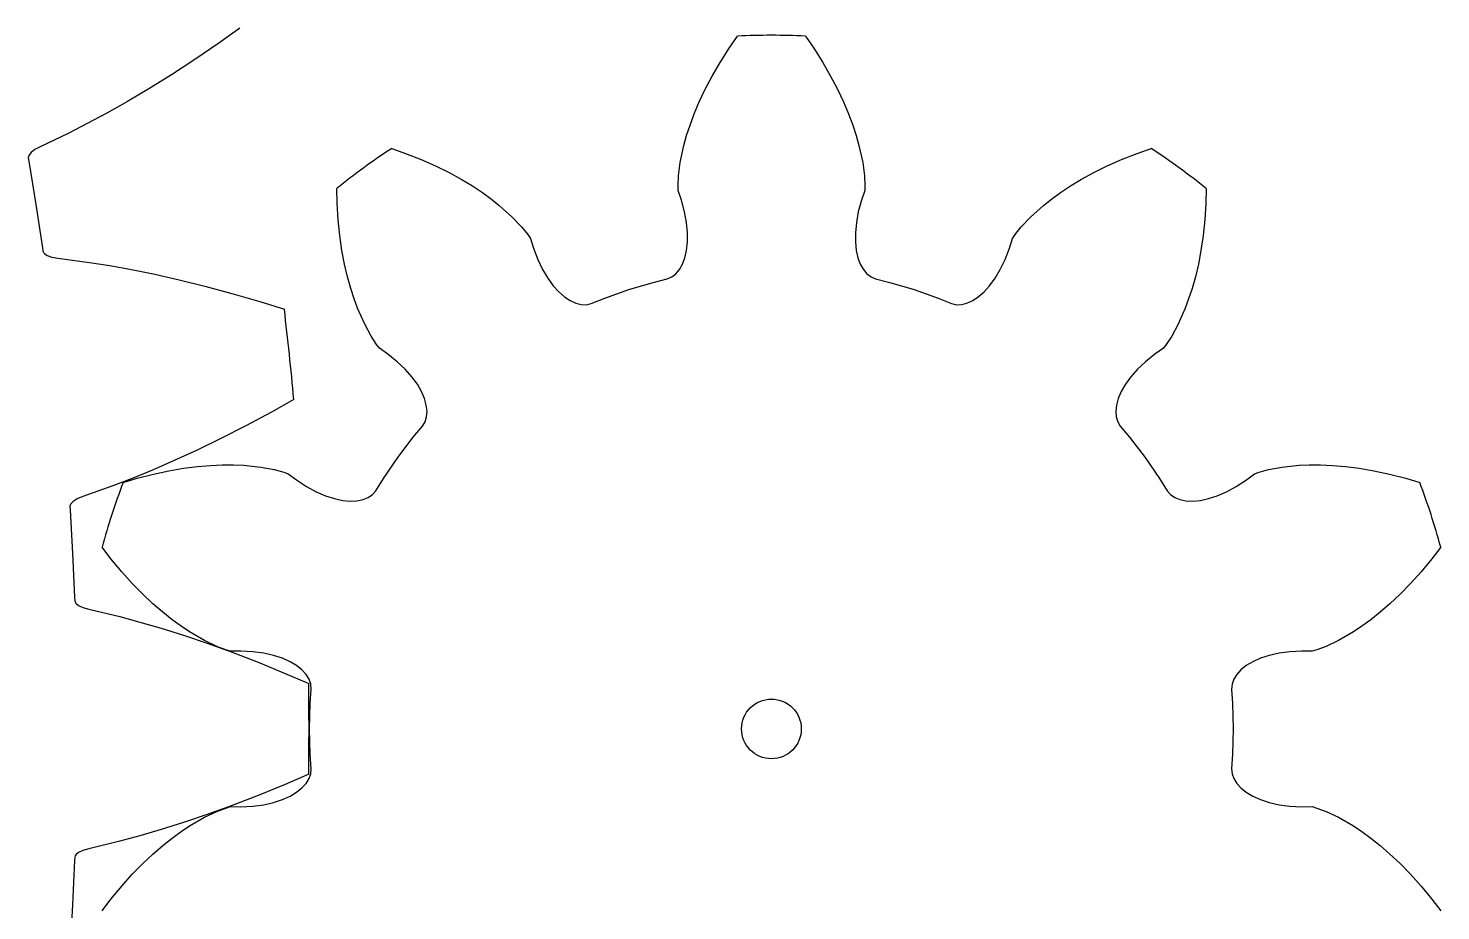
# Model space of a CAD drawing. Extents: x -300 to 395, y -300 to 300.
# Drawn here: x 276.5 to 394.7, y -15.2 to 58.7 of the extents above; entities that cross this region are included whole.
import ezdxf

# ---------------------------------------------------------------- set-up
doc = ezdxf.new("R2010")
doc.units = 0

msp = doc.modelspace()

# ---------------------------------------------------------------- linework, layer by layer
msp.add_circle((338.71, 0), 2.5)
msp.add_circle((338.71, 0), 2.5)
at = {"layer": 'layer0'}
for p, q in [((335.17, 56.98), (335.87, 57.99)), ((341.55, 57.99), (342.25, 56.98)), ((334.41, 55.79), (335.17, 56.98)), ((342.25, 56.98), (343.01, 55.79)), ((333.75, 54.65), (334.41, 55.79)), ((343.01, 55.79), (343.67, 54.65)), ((333.17, 53.54), (333.75, 54.65)), ((343.67, 54.65), (344.25, 53.54)), ((332.67, 52.49), (333.17, 53.54)), ((344.25, 53.54), (344.75, 52.49)), ((332.25, 51.48), (332.67, 52.49)), ((344.75, 52.49), (345.17, 51.48)), ((331.9, 50.54), (332.25, 51.48)), ((345.17, 51.48), (345.52, 50.54)), ((331.61, 49.66), (331.9, 50.54)), ((345.52, 50.54), (345.81, 49.66)), ((306.92, 48.59), (308.08, 48.18)), ((331.07, 47.42), (331.38, 48.84)), ((331.38, 48.84), (331.61, 49.66)), ((345.81, 49.66), (346.04, 48.84)), ((346.04, 48.84), (346.35, 47.42)), ((369.33, 48.18), (370.5, 48.59)), ((308.08, 48.18), (309.39, 47.66)), ((309.39, 47.66), (310.6, 47.13)), ((330.93, 46.29), (331.07, 47.42)), ((346.35, 47.42), (346.49, 46.29)), ((366.81, 47.13), (368.03, 47.66)), ((368.03, 47.66), (369.33, 48.18)), ((310.6, 47.13), (311.72, 46.57)), ((311.72, 46.57), (312.74, 46.01)), ((330.89, 45.47), (330.93, 46.29)), ((346.49, 46.29), (346.53, 45.47)), ((364.67, 46.01), (365.7, 46.57)), ((365.7, 46.57), (366.81, 47.13)), ((302.35, 44.02), (302.32, 45.25)), ((312.74, 46.01), (313.68, 45.45)), ((313.68, 45.45), (314.52, 44.89)), ((330.9, 45.07), (330.89, 45.47)), ((331.18, 44.25), (330.9, 45.07)), ((346.52, 45.07), (346.24, 44.25)), ((346.53, 45.47), (346.52, 45.07)), ((362.9, 44.89), (363.74, 45.45)), ((363.74, 45.45), (364.67, 46.01)), ((375.1, 45.25), (375.07, 44.02)), ((302.44, 42.61), (302.35, 44.02)), ((314.52, 44.89), (315.27, 44.35)), ((315.27, 44.35), (315.93, 43.82)), ((315.93, 43.82), (317.02, 42.85)), ((331.44, 43.28), (331.18, 44.25)), ((346.24, 44.25), (345.98, 43.28)), ((360.4, 42.85), (361.49, 43.82)), ((361.49, 43.82), (362.15, 44.35)), ((362.15, 44.35), (362.9, 44.89)), ((375.07, 44.02), (374.98, 42.61)), ((302.57, 41.29), (302.44, 42.61)), ((317.02, 42.85), (317.8, 42.03)), ((331.6, 42.38), (331.44, 43.28)), ((345.98, 43.28), (345.82, 42.38)), ((359.62, 42.03), (360.4, 42.85)), ((374.98, 42.61), (374.85, 41.29)), ((317.8, 42.03), (318.31, 41.39)), ((331.68, 41.53), (331.6, 42.38)), ((331.68, 40.76), (331.68, 41.53)), ((345.82, 42.38), (345.74, 41.53)), ((345.74, 41.53), (345.74, 40.76)), ((359.11, 41.39), (359.62, 42.03)), ((302.76, 40.06), (302.57, 41.29)), ((318.31, 41.39), (318.53, 41.05)), ((318.53, 41.05), (318.79, 40.23)), ((318.79, 40.23), (319.15, 39.29)), ((331.61, 40.06), (331.68, 40.76)), ((345.74, 40.76), (345.81, 40.06)), ((358.27, 39.29), (358.63, 40.23)), ((358.63, 40.23), (358.88, 41.05)), ((358.88, 41.05), (359.11, 41.39)), ((374.85, 41.29), (374.66, 40.06)), ((302.97, 38.91), (302.76, 40.06)), ((319.15, 39.29), (319.55, 38.46)), ((331.27, 38.9), (331.47, 39.44)), ((331.47, 39.44), (331.61, 40.06)), ((345.81, 40.06), (345.95, 39.44)), ((345.95, 39.44), (346.15, 38.9)), ((357.87, 38.46), (358.27, 39.29)), ((374.66, 40.06), (374.45, 38.91)), ((303.22, 37.85), (302.97, 38.91)), ((303.49, 36.88), (303.22, 37.85)), ((319.55, 38.46), (319.98, 37.73)), ((330.36, 37.83), (330.71, 38.1)), ((330.71, 38.1), (331.01, 38.45)), ((331.01, 38.45), (331.27, 38.9)), ((346.15, 38.9), (346.41, 38.45)), ((346.41, 38.45), (346.71, 38.1)), ((346.71, 38.1), (347.06, 37.83)), ((357.44, 37.73), (357.87, 38.46)), ((374.2, 37.85), (373.93, 36.88)), ((374.45, 38.91), (374.2, 37.85)), ((303.77, 36), (303.49, 36.88)), ((319.98, 37.73), (320.44, 37.1)), ((320.44, 37.1), (320.91, 36.58)), ((324.76, 36.06), (326.76, 36.77)), ((326.76, 36.77), (328.8, 37.37)), ((328.8, 37.37), (329.99, 37.67)), ((329.99, 37.67), (330.36, 37.83)), ((347.06, 37.83), (347.43, 37.67)), ((347.43, 37.67), (348.62, 37.37)), ((348.62, 37.37), (350.66, 36.77)), ((350.66, 36.77), (352.66, 36.06)), ((356.51, 36.58), (356.98, 37.1)), ((356.98, 37.1), (357.44, 37.73)), ((373.93, 36.88), (373.64, 36)), ((304.07, 35.21), (303.77, 36)), ((320.91, 36.58), (321.38, 36.16)), ((321.38, 36.16), (321.86, 35.85)), ((321.86, 35.85), (322.33, 35.64)), ((322.33, 35.64), (322.79, 35.52)), ((322.79, 35.52), (323.22, 35.51)), ((323.22, 35.51), (323.63, 35.6)), ((323.63, 35.6), (324.76, 36.06)), ((352.66, 36.06), (353.79, 35.6)), ((353.79, 35.6), (354.2, 35.51)), ((354.2, 35.51), (354.63, 35.52)), ((354.63, 35.52), (355.08, 35.64)), ((355.08, 35.64), (355.56, 35.85)), ((355.56, 35.85), (356.03, 36.16)), ((356.03, 36.16), (356.51, 36.58)), ((373.64, 36), (373.35, 35.21)), ((304.66, 33.87), (304.07, 35.21)), ((373.35, 35.21), (372.76, 33.87)), ((305.2, 32.88), (304.66, 33.87)), ((372.76, 33.87), (372.22, 32.88)), ((305.65, 32.19), (305.2, 32.88)), ((305.9, 31.87), (305.65, 32.19)), ((371.77, 32.19), (371.52, 31.87)), ((372.22, 32.88), (371.77, 32.19)), ((306.61, 31.37), (305.9, 31.87)), ((307.38, 30.74), (306.61, 31.37)), ((370.81, 31.37), (370.04, 30.74)), ((371.52, 31.87), (370.81, 31.37)), ((308.05, 30.11), (307.38, 30.74)), ((308.61, 29.47), (308.05, 30.11)), ((369.37, 30.11), (368.81, 29.47)), ((370.04, 30.74), (369.37, 30.11)), ((309.07, 28.85), (308.61, 29.47)), ((309.42, 28.24), (309.07, 28.85)), ((368.35, 28.85), (368, 28.24)), ((368.81, 29.47), (368.35, 28.85)), ((309.67, 27.65), (309.42, 28.24)), ((309.82, 27.1), (309.67, 27.65)), ((367.75, 27.65), (367.6, 27.1)), ((368, 28.24), (367.75, 27.65)), ((309.72, 25.7), (309.84, 26.12)), ((309.88, 26.59), (309.82, 27.1)), ((309.84, 26.12), (309.88, 26.59)), ((367.6, 27.1), (367.54, 26.59)), ((367.54, 26.59), (367.58, 26.12)), ((367.58, 26.12), (367.7, 25.7)), ((308.73, 24.41), (309.51, 25.35)), ((309.51, 25.35), (309.72, 25.7)), ((367.7, 25.7), (367.91, 25.35)), ((367.91, 25.35), (368.69, 24.41)), ((307.43, 22.72), (308.73, 24.41)), ((368.69, 24.41), (369.99, 22.72)), ((306.23, 20.97), (307.43, 22.72)), ((369.99, 22.72), (371.19, 20.97)), ((285.61, 20.98), (286.98, 21.33)), ((286.98, 21.33), (288.27, 21.61)), ((288.27, 21.61), (289.5, 21.82)), ((289.5, 21.82), (290.66, 21.96)), ((290.66, 21.96), (291.74, 22.06)), ((291.74, 22.06), (292.75, 22.1)), ((292.75, 22.1), (293.67, 22.1)), ((293.67, 22.1), (294.52, 22.07)), ((294.52, 22.07), (295.97, 21.92)), ((295.97, 21.92), (297.09, 21.71)), ((297.09, 21.71), (297.88, 21.49)), ((297.88, 21.49), (298.26, 21.35)), ((298.26, 21.35), (298.95, 20.84)), ((378.47, 20.84), (379.16, 21.35)), ((379.16, 21.35), (379.54, 21.49)), ((379.54, 21.49), (380.33, 21.71)), ((380.33, 21.71), (381.45, 21.92)), ((381.45, 21.92), (382.9, 22.07)), ((382.9, 22.07), (383.74, 22.1)), ((383.74, 22.1), (384.67, 22.1)), ((384.67, 22.1), (385.68, 22.06)), ((385.68, 22.06), (386.76, 21.96)), ((386.76, 21.96), (387.92, 21.82)), ((387.92, 21.82), (389.15, 21.61)), ((389.15, 21.61), (390.44, 21.33)), ((390.44, 21.33), (391.81, 20.98)), ((284.43, 20.62), (285.61, 20.98)), ((298.95, 20.84), (299.79, 20.29)), ((299.79, 20.29), (300.6, 19.85)), ((305.58, 19.94), (306.23, 20.97)), ((371.19, 20.97), (371.84, 19.94)), ((376.82, 19.85), (377.63, 20.29)), ((377.63, 20.29), (378.47, 20.84)), ((391.81, 20.98), (392.99, 20.62)), ((300.6, 19.85), (301.38, 19.52)), ((301.38, 19.52), (302.12, 19.28)), ((302.12, 19.28), (302.8, 19.13)), ((302.8, 19.13), (303.44, 19.07)), ((303.44, 19.07), (304.01, 19.1)), ((304.01, 19.1), (304.52, 19.21)), ((304.52, 19.21), (304.95, 19.38)), ((304.95, 19.38), (305.31, 19.63)), ((305.31, 19.63), (305.58, 19.94)), ((371.84, 19.94), (372.11, 19.63)), ((372.11, 19.63), (372.47, 19.38)), ((372.47, 19.38), (372.9, 19.21)), ((372.9, 19.21), (373.41, 19.1)), ((373.41, 19.1), (373.98, 19.07)), ((373.98, 19.07), (374.62, 19.13)), ((374.62, 19.13), (375.3, 19.28)), ((375.3, 19.28), (376.04, 19.52)), ((376.04, 19.52), (376.82, 19.85)), ((283.42, 14.24), (282.68, 15.22)), ((284.32, 13.15), (283.42, 14.24)), ((394, 14.24), (393.1, 13.15)), ((394.74, 15.22), (394, 14.24)), ((285.2, 12.17), (284.32, 13.15)), ((393.1, 13.15), (392.21, 12.17)), ((286.08, 11.27), (285.2, 12.17)), ((392.21, 12.17), (391.34, 11.27)), ((286.92, 10.48), (286.08, 11.27)), ((391.34, 11.27), (390.49, 10.48)), ((287.75, 9.76), (286.92, 10.48)), ((288.54, 9.14), (287.75, 9.76)), ((389.67, 9.76), (388.88, 9.14)), ((390.49, 10.48), (389.67, 9.76)), ((289.29, 8.59), (288.54, 9.14)), ((289.99, 8.12), (289.29, 8.59)), ((388.13, 8.59), (387.43, 8.12)), ((388.88, 9.14), (388.13, 8.59)), ((291.25, 7.39), (289.99, 8.12)), ((292.28, 6.9), (291.25, 7.39)), ((386.17, 7.39), (385.14, 6.9)), ((387.43, 8.12), (386.17, 7.39)), ((293.04, 6.62), (292.28, 6.9)), ((293.43, 6.5), (293.04, 6.62)), ((294.3, 6.51), (293.43, 6.5)), ((295.3, 6.46), (294.3, 6.51)), ((296.21, 6.34), (295.3, 6.46)), ((297.04, 6.15), (296.21, 6.34)), ((297.77, 5.91), (297.04, 6.15)), ((298.42, 5.63), (297.77, 5.91)), ((379.65, 5.91), (379, 5.63)), ((380.38, 6.15), (379.65, 5.91)), ((381.21, 6.34), (380.38, 6.15)), ((382.12, 6.46), (381.21, 6.34)), ((383.12, 6.51), (382.12, 6.46)), ((383.99, 6.5), (383.12, 6.51)), ((384.38, 6.62), (383.99, 6.5)), ((385.14, 6.9), (384.38, 6.62)), ((298.96, 5.3), (298.42, 5.63)), ((299.41, 4.94), (298.96, 5.3)), ((299.76, 4.56), (299.41, 4.94)), ((378.01, 4.94), (377.66, 4.56)), ((378.46, 5.3), (378.01, 4.94)), ((379, 5.63), (378.46, 5.3)), ((300, 4.16), (299.76, 4.56)), ((300.15, 3.75), (300, 4.16)), ((300.19, 3.34), (300.15, 3.75)), ((377.27, 3.75), (377.23, 3.34)), ((377.42, 4.16), (377.27, 3.75)), ((377.66, 4.56), (377.42, 4.16)), ((300.11, 2.12), (300.19, 3.34)), ((377.23, 3.34), (377.31, 2.12)), ((300.05, 0), (300.11, 2.12)), ((377.31, 2.12), (377.37, 0)), ((300.11, -2.12), (300.05, 0)), ((377.37, 0), (377.31, -2.12)), ((300.19, -3.34), (300.11, -2.12)), ((377.31, -2.12), (377.23, -3.34)), ((300.15, -3.75), (300.19, -3.34)), ((377.23, -3.34), (377.27, -3.75)), ((299.41, -4.94), (299.76, -4.56)), ((299.76, -4.56), (300, -4.16)), ((300, -4.16), (300.15, -3.75)), ((377.27, -3.75), (377.42, -4.16)), ((377.42, -4.16), (377.66, -4.56)), ((377.66, -4.56), (378.01, -4.94)), ((297.77, -5.91), (298.42, -5.63)), ((298.42, -5.63), (298.96, -5.3)), ((298.96, -5.3), (299.41, -4.94)), ((378.01, -4.94), (378.46, -5.3)), ((378.46, -5.3), (379, -5.63)), ((379, -5.63), (379.65, -5.91)), ((291.25, -7.39), (292.28, -6.9)), ((292.28, -6.9), (293.04, -6.62)), ((293.04, -6.62), (293.43, -6.5)), ((293.43, -6.5), (294.3, -6.51)), ((294.3, -6.51), (295.3, -6.46)), ((295.3, -6.46), (296.21, -6.34)), ((296.21, -6.34), (297.04, -6.15)), ((297.04, -6.15), (297.77, -5.91)), ((379.65, -5.91), (380.38, -6.15)), ((380.38, -6.15), (381.21, -6.34)), ((381.21, -6.34), (382.12, -6.46)), ((382.12, -6.46), (383.12, -6.51)), ((383.12, -6.51), (383.99, -6.5)), ((383.99, -6.5), (384.38, -6.62)), ((384.38, -6.62), (385.14, -6.9)), ((385.14, -6.9), (386.17, -7.39)), ((289.29, -8.59), (289.99, -8.12)), ((289.99, -8.12), (291.25, -7.39)), ((386.17, -7.39), (387.43, -8.12)), ((387.43, -8.12), (388.13, -8.59)), ((287.75, -9.76), (288.54, -9.14)), ((288.54, -9.14), (289.29, -8.59)), ((388.13, -8.59), (388.88, -9.14)), ((388.88, -9.14), (389.67, -9.76)), ((286.08, -11.27), (286.92, -10.48)), ((286.92, -10.48), (287.75, -9.76)), ((389.67, -9.76), (390.49, -10.48)), ((390.49, -10.48), (391.34, -11.27)), ((285.2, -12.17), (286.08, -11.27)), ((391.34, -11.27), (392.21, -12.17)), ((284.32, -13.15), (285.2, -12.17)), ((392.21, -12.17), (393.1, -13.15)), ((283.42, -14.24), (284.32, -13.15)), ((393.1, -13.15), (394, -14.24)), ((282.68, -15.22), (283.42, -14.24)), ((394, -14.24), (394.74, -15.22))]:
    msp.add_line(p, q, dxfattribs=at)
for start, end in [(87.1954, 92.8046), (123.1954, 128.8046), (51.1954, 56.8046), (159.1954, 164.8046), (15.1954, 20.8046)]:
    msp.add_arc((338.71, 0), 58.06, start, end, dxfattribs=at)
at = {"layer": 'layer1'}
for p, q in [((294.21, 58.65), (292.46, 57.41)), ((292.46, 57.41), (290.43, 56.03)), ((290.43, 56.03), (288.48, 54.76)), ((288.48, 54.76), (286.6, 53.59)), ((286.6, 53.59), (284.8, 52.52)), ((284.8, 52.52), (283.08, 51.55)), ((283.08, 51.55), (281.44, 50.67)), ((279.9, 49.88), (277.49, 48.73)), ((281.44, 50.67), (279.9, 49.88)), ((277.04, 48.49), (276.73, 48.24)), ((277.49, 48.73), (277.04, 48.49)), ((276.51, 47.9), (276.5, 47.8)), ((276.5, 47.8), (276.54, 47.52)), ((276.55, 48.01), (276.51, 47.9)), ((276.54, 47.52), (277.14, 43.89)), ((276.73, 48.24), (276.55, 48.01)), ((277.14, 43.89), (277.69, 40.26)), ((277.69, 40.26), (277.73, 39.98)), ((277.73, 39.98), (277.78, 39.88)), ((277.78, 39.88), (277.85, 39.79)), ((277.85, 39.79), (278.09, 39.63)), ((278.09, 39.63), (278.47, 39.5)), ((278.47, 39.5), (278.97, 39.4)), ((278.97, 39.4), (281.61, 39.05)), ((281.61, 39.05), (283.32, 38.78)), ((283.32, 38.78), (285.15, 38.45)), ((285.15, 38.45), (287.09, 38.06)), ((287.09, 38.06), (289.13, 37.6)), ((289.13, 37.6), (291.28, 37.07)), ((291.28, 37.07), (293.53, 36.46)), ((293.53, 36.46), (295.89, 35.78)), ((295.89, 35.78), (297.94, 35.14)), ((298.73, 27.58), (296.86, 26.52)), ((296.86, 26.52), (294.7, 25.36)), ((294.7, 25.36), (292.62, 24.3)), ((292.62, 24.3), (290.63, 23.34)), ((290.63, 23.34), (288.72, 22.46)), ((286.91, 21.67), (285.2, 20.97)), ((288.72, 22.46), (286.91, 21.67)), ((283.58, 20.35), (281.06, 19.46)), ((285.2, 20.97), (283.58, 20.35)), ((280.26, 19.05), (280.05, 18.84)), ((280.6, 19.26), (280.26, 19.05)), ((281.06, 19.46), (280.6, 19.26)), ((280, 18.74), (279.98, 18.64)), ((279.98, 18.64), (280, 18.35)), ((280.05, 18.84), (280, 18.74)), ((280, 18.35), (280.21, 14.69)), ((280.21, 14.69), (280.38, 11.02)), ((280.38, 11.02), (280.39, 10.73)), ((280.39, 10.73), (280.42, 10.63)), ((280.42, 10.63), (280.49, 10.53)), ((280.49, 10.53), (280.71, 10.34)), ((280.71, 10.34), (281.07, 10.17)), ((281.07, 10.17), (281.56, 10.03)), ((281.56, 10.03), (284.15, 9.4)), ((284.15, 9.4), (285.83, 8.95)), ((285.83, 8.95), (287.61, 8.43)), ((287.61, 8.43), (289.49, 7.84)), ((289.49, 7.84), (291.48, 7.17)), ((291.48, 7.17), (293.56, 6.42)), ((293.56, 6.42), (295.74, 5.58)), ((295.74, 5.58), (298.01, 4.65)), ((298.01, 4.65), (299.98, 3.8)), ((298.01, -4.65), (295.74, -5.58)), ((299.98, -3.8), (298.01, -4.65)), ((295.74, -5.58), (293.56, -6.42)), ((293.56, -6.42), (291.48, -7.17)), ((289.49, -7.84), (287.61, -8.43)), ((291.48, -7.17), (289.49, -7.84)), ((284.15, -9.4), (281.56, -10.03)), ((285.83, -8.95), (284.15, -9.4)), ((287.61, -8.43), (285.83, -8.95)), ((280.42, -10.63), (280.39, -10.73)), ((280.49, -10.53), (280.42, -10.63)), ((280.71, -10.34), (280.49, -10.53)), ((281.07, -10.17), (280.71, -10.34)), ((281.56, -10.03), (281.07, -10.17)), ((280.38, -11.02), (280.21, -14.69)), ((280.39, -10.73), (280.38, -11.02)), ((280.21, -14.69), (280, -18.35))]:
    msp.add_line(p, q, dxfattribs=at)
for start, end in [(5.274, 6.726), (359.274, 360.726)]:
    msp.add_arc((0, 0), 300, start, end, dxfattribs=at)
at = {"layer": 'layer2'}
for p, q in [((335.17, 56.98), (335.87, 57.99)), ((341.55, 57.99), (342.25, 56.98)), ((334.41, 55.79), (335.17, 56.98)), ((342.25, 56.98), (343.01, 55.79)), ((333.75, 54.65), (334.41, 55.79)), ((343.01, 55.79), (343.67, 54.65)), ((333.17, 53.54), (333.75, 54.65)), ((343.67, 54.65), (344.25, 53.54)), ((332.67, 52.49), (333.17, 53.54)), ((344.25, 53.54), (344.75, 52.49)), ((332.25, 51.48), (332.67, 52.49)), ((344.75, 52.49), (345.17, 51.48)), ((331.9, 50.54), (332.25, 51.48)), ((345.17, 51.48), (345.52, 50.54)), ((331.61, 49.66), (331.9, 50.54)), ((345.52, 50.54), (345.81, 49.66)), ((306.92, 48.59), (308.08, 48.18)), ((331.07, 47.42), (331.38, 48.84)), ((331.38, 48.84), (331.61, 49.66)), ((345.81, 49.66), (346.04, 48.84)), ((346.04, 48.84), (346.35, 47.42)), ((369.33, 48.18), (370.5, 48.59)), ((308.08, 48.18), (309.39, 47.66)), ((309.39, 47.66), (310.6, 47.13)), ((330.93, 46.29), (331.07, 47.42)), ((346.35, 47.42), (346.49, 46.29)), ((366.81, 47.13), (368.03, 47.66)), ((368.03, 47.66), (369.33, 48.18)), ((310.6, 47.13), (311.72, 46.57)), ((311.72, 46.57), (312.74, 46.01)), ((330.89, 45.47), (330.93, 46.29)), ((346.49, 46.29), (346.53, 45.47)), ((364.67, 46.01), (365.7, 46.57)), ((365.7, 46.57), (366.81, 47.13)), ((302.35, 44.02), (302.32, 45.25)), ((312.74, 46.01), (313.68, 45.45)), ((313.68, 45.45), (314.52, 44.89)), ((330.9, 45.07), (330.89, 45.47)), ((331.18, 44.25), (330.9, 45.07)), ((346.52, 45.07), (346.24, 44.25)), ((346.53, 45.47), (346.52, 45.07)), ((362.9, 44.89), (363.74, 45.45)), ((363.74, 45.45), (364.67, 46.01)), ((375.1, 45.25), (375.07, 44.02)), ((302.44, 42.61), (302.35, 44.02)), ((314.52, 44.89), (315.27, 44.35)), ((315.27, 44.35), (315.93, 43.82)), ((315.93, 43.82), (317.02, 42.85)), ((331.44, 43.28), (331.18, 44.25)), ((346.24, 44.25), (345.98, 43.28)), ((360.4, 42.85), (361.49, 43.82)), ((361.49, 43.82), (362.15, 44.35)), ((362.15, 44.35), (362.9, 44.89)), ((375.07, 44.02), (374.98, 42.61)), ((302.57, 41.29), (302.44, 42.61)), ((317.02, 42.85), (317.8, 42.03)), ((331.6, 42.38), (331.44, 43.28)), ((345.98, 43.28), (345.82, 42.38)), ((359.62, 42.03), (360.4, 42.85)), ((374.98, 42.61), (374.85, 41.29)), ((317.8, 42.03), (318.31, 41.39)), ((331.68, 41.53), (331.6, 42.38)), ((331.68, 40.76), (331.68, 41.53)), ((345.82, 42.38), (345.74, 41.53)), ((345.74, 41.53), (345.74, 40.76)), ((359.11, 41.39), (359.62, 42.03)), ((302.76, 40.06), (302.57, 41.29)), ((318.31, 41.39), (318.53, 41.05)), ((318.53, 41.05), (318.79, 40.23)), ((318.79, 40.23), (319.15, 39.29)), ((331.61, 40.06), (331.68, 40.76)), ((345.74, 40.76), (345.81, 40.06)), ((358.27, 39.29), (358.63, 40.23)), ((358.63, 40.23), (358.88, 41.05)), ((358.88, 41.05), (359.11, 41.39)), ((374.85, 41.29), (374.66, 40.06)), ((302.97, 38.91), (302.76, 40.06)), ((319.15, 39.29), (319.55, 38.46)), ((331.27, 38.9), (331.47, 39.44)), ((331.47, 39.44), (331.61, 40.06)), ((345.81, 40.06), (345.95, 39.44)), ((345.95, 39.44), (346.15, 38.9)), ((357.87, 38.46), (358.27, 39.29)), ((374.66, 40.06), (374.45, 38.91)), ((303.22, 37.85), (302.97, 38.91)), ((303.49, 36.88), (303.22, 37.85)), ((319.55, 38.46), (319.98, 37.73)), ((330.36, 37.83), (330.71, 38.1)), ((330.71, 38.1), (331.01, 38.45)), ((331.01, 38.45), (331.27, 38.9)), ((346.15, 38.9), (346.41, 38.45)), ((346.41, 38.45), (346.71, 38.1)), ((346.71, 38.1), (347.06, 37.83)), ((357.44, 37.73), (357.87, 38.46)), ((374.2, 37.85), (373.93, 36.88)), ((374.45, 38.91), (374.2, 37.85)), ((303.77, 36), (303.49, 36.88)), ((319.98, 37.73), (320.44, 37.1)), ((320.44, 37.1), (320.91, 36.58)), ((324.76, 36.06), (326.76, 36.77)), ((326.76, 36.77), (328.8, 37.37)), ((328.8, 37.37), (329.99, 37.67)), ((329.99, 37.67), (330.36, 37.83)), ((347.06, 37.83), (347.43, 37.67)), ((347.43, 37.67), (348.62, 37.37)), ((348.62, 37.37), (350.66, 36.77)), ((350.66, 36.77), (352.66, 36.06)), ((356.51, 36.58), (356.98, 37.1)), ((356.98, 37.1), (357.44, 37.73)), ((373.93, 36.88), (373.64, 36)), ((304.07, 35.21), (303.77, 36)), ((320.91, 36.58), (321.38, 36.16)), ((321.38, 36.16), (321.86, 35.85)), ((321.86, 35.85), (322.33, 35.64)), ((322.33, 35.64), (322.79, 35.52)), ((322.79, 35.52), (323.22, 35.51)), ((323.22, 35.51), (323.63, 35.6)), ((323.63, 35.6), (324.76, 36.06)), ((352.66, 36.06), (353.79, 35.6)), ((353.79, 35.6), (354.2, 35.51)), ((354.2, 35.51), (354.63, 35.52)), ((354.63, 35.52), (355.08, 35.64)), ((355.08, 35.64), (355.56, 35.85)), ((355.56, 35.85), (356.03, 36.16)), ((356.03, 36.16), (356.51, 36.58)), ((373.64, 36), (373.35, 35.21)), ((304.66, 33.87), (304.07, 35.21)), ((373.35, 35.21), (372.76, 33.87)), ((305.2, 32.88), (304.66, 33.87)), ((372.76, 33.87), (372.22, 32.88)), ((305.65, 32.19), (305.2, 32.88)), ((305.9, 31.87), (305.65, 32.19)), ((371.77, 32.19), (371.52, 31.87)), ((372.22, 32.88), (371.77, 32.19)), ((306.61, 31.37), (305.9, 31.87)), ((307.38, 30.74), (306.61, 31.37)), ((370.81, 31.37), (370.04, 30.74)), ((371.52, 31.87), (370.81, 31.37)), ((308.05, 30.11), (307.38, 30.74)), ((308.61, 29.47), (308.05, 30.11)), ((369.37, 30.11), (368.81, 29.47)), ((370.04, 30.74), (369.37, 30.11)), ((309.07, 28.85), (308.61, 29.47)), ((309.42, 28.24), (309.07, 28.85)), ((368.35, 28.85), (368, 28.24)), ((368.81, 29.47), (368.35, 28.85)), ((309.67, 27.65), (309.42, 28.24)), ((309.82, 27.1), (309.67, 27.65)), ((367.75, 27.65), (367.6, 27.1)), ((368, 28.24), (367.75, 27.65)), ((309.72, 25.7), (309.84, 26.12)), ((309.88, 26.59), (309.82, 27.1)), ((309.84, 26.12), (309.88, 26.59)), ((367.6, 27.1), (367.54, 26.59)), ((367.54, 26.59), (367.58, 26.12)), ((367.58, 26.12), (367.7, 25.7)), ((308.73, 24.41), (309.51, 25.35)), ((309.51, 25.35), (309.72, 25.7)), ((367.7, 25.7), (367.91, 25.35)), ((367.91, 25.35), (368.69, 24.41)), ((307.43, 22.72), (308.73, 24.41)), ((368.69, 24.41), (369.99, 22.72)), ((306.23, 20.97), (307.43, 22.72)), ((369.99, 22.72), (371.19, 20.97)), ((285.61, 20.98), (286.98, 21.33)), ((286.98, 21.33), (288.27, 21.61)), ((288.27, 21.61), (289.5, 21.82)), ((289.5, 21.82), (290.66, 21.96)), ((290.66, 21.96), (291.74, 22.06)), ((291.74, 22.06), (292.75, 22.1)), ((292.75, 22.1), (293.67, 22.1)), ((293.67, 22.1), (294.52, 22.07)), ((294.52, 22.07), (295.97, 21.92)), ((295.97, 21.92), (297.09, 21.71)), ((297.09, 21.71), (297.88, 21.49)), ((297.88, 21.49), (298.26, 21.35)), ((298.26, 21.35), (298.95, 20.84)), ((378.47, 20.84), (379.16, 21.35)), ((379.16, 21.35), (379.54, 21.49)), ((379.54, 21.49), (380.33, 21.71)), ((380.33, 21.71), (381.45, 21.92)), ((381.45, 21.92), (382.9, 22.07)), ((382.9, 22.07), (383.74, 22.1)), ((383.74, 22.1), (384.67, 22.1)), ((384.67, 22.1), (385.68, 22.06)), ((385.68, 22.06), (386.76, 21.96)), ((386.76, 21.96), (387.92, 21.82)), ((387.92, 21.82), (389.15, 21.61)), ((389.15, 21.61), (390.44, 21.33)), ((390.44, 21.33), (391.81, 20.98)), ((284.43, 20.62), (285.61, 20.98)), ((298.95, 20.84), (299.79, 20.29)), ((299.79, 20.29), (300.6, 19.85)), ((305.58, 19.94), (306.23, 20.97)), ((371.19, 20.97), (371.84, 19.94)), ((376.82, 19.85), (377.63, 20.29)), ((377.63, 20.29), (378.47, 20.84)), ((391.81, 20.98), (392.99, 20.62)), ((300.6, 19.85), (301.38, 19.52)), ((301.38, 19.52), (302.12, 19.28)), ((302.12, 19.28), (302.8, 19.13)), ((302.8, 19.13), (303.44, 19.07)), ((303.44, 19.07), (304.01, 19.1)), ((304.01, 19.1), (304.52, 19.21)), ((304.52, 19.21), (304.95, 19.38)), ((304.95, 19.38), (305.31, 19.63)), ((305.31, 19.63), (305.58, 19.94)), ((371.84, 19.94), (372.11, 19.63)), ((372.11, 19.63), (372.47, 19.38)), ((372.47, 19.38), (372.9, 19.21)), ((372.9, 19.21), (373.41, 19.1)), ((373.41, 19.1), (373.98, 19.07)), ((373.98, 19.07), (374.62, 19.13)), ((374.62, 19.13), (375.3, 19.28)), ((375.3, 19.28), (376.04, 19.52)), ((376.04, 19.52), (376.82, 19.85)), ((283.42, 14.24), (282.68, 15.22)), ((284.32, 13.15), (283.42, 14.24)), ((394, 14.24), (393.1, 13.15)), ((394.74, 15.22), (394, 14.24)), ((285.2, 12.17), (284.32, 13.15)), ((393.1, 13.15), (392.21, 12.17)), ((286.08, 11.27), (285.2, 12.17)), ((392.21, 12.17), (391.34, 11.27)), ((286.92, 10.48), (286.08, 11.27)), ((391.34, 11.27), (390.49, 10.48)), ((287.75, 9.76), (286.92, 10.48)), ((288.54, 9.14), (287.75, 9.76)), ((389.67, 9.76), (388.88, 9.14)), ((390.49, 10.48), (389.67, 9.76)), ((289.29, 8.59), (288.54, 9.14)), ((289.99, 8.12), (289.29, 8.59)), ((388.13, 8.59), (387.43, 8.12)), ((388.88, 9.14), (388.13, 8.59)), ((291.25, 7.39), (289.99, 8.12)), ((292.28, 6.9), (291.25, 7.39)), ((386.17, 7.39), (385.14, 6.9)), ((387.43, 8.12), (386.17, 7.39)), ((293.04, 6.62), (292.28, 6.9)), ((293.43, 6.5), (293.04, 6.62)), ((294.3, 6.51), (293.43, 6.5)), ((295.3, 6.46), (294.3, 6.51)), ((296.21, 6.34), (295.3, 6.46)), ((297.04, 6.15), (296.21, 6.34)), ((297.77, 5.91), (297.04, 6.15)), ((298.42, 5.63), (297.77, 5.91)), ((379.65, 5.91), (379, 5.63)), ((380.38, 6.15), (379.65, 5.91)), ((381.21, 6.34), (380.38, 6.15)), ((382.12, 6.46), (381.21, 6.34)), ((383.12, 6.51), (382.12, 6.46)), ((383.99, 6.5), (383.12, 6.51)), ((384.38, 6.62), (383.99, 6.5)), ((385.14, 6.9), (384.38, 6.62)), ((298.96, 5.3), (298.42, 5.63)), ((299.41, 4.94), (298.96, 5.3)), ((299.76, 4.56), (299.41, 4.94)), ((378.01, 4.94), (377.66, 4.56)), ((378.46, 5.3), (378.01, 4.94)), ((379, 5.63), (378.46, 5.3)), ((300, 4.16), (299.76, 4.56)), ((300.15, 3.75), (300, 4.16)), ((300.19, 3.34), (300.15, 3.75)), ((377.27, 3.75), (377.23, 3.34)), ((377.42, 4.16), (377.27, 3.75)), ((377.66, 4.56), (377.42, 4.16)), ((300.11, 2.12), (300.19, 3.34)), ((377.23, 3.34), (377.31, 2.12)), ((300.05, 0), (300.11, 2.12)), ((377.31, 2.12), (377.37, 0)), ((300.11, -2.12), (300.05, 0)), ((377.37, 0), (377.31, -2.12)), ((300.19, -3.34), (300.11, -2.12)), ((377.31, -2.12), (377.23, -3.34)), ((300.15, -3.75), (300.19, -3.34)), ((377.23, -3.34), (377.27, -3.75)), ((299.41, -4.94), (299.76, -4.56)), ((299.76, -4.56), (300, -4.16)), ((300, -4.16), (300.15, -3.75)), ((377.27, -3.75), (377.42, -4.16)), ((377.42, -4.16), (377.66, -4.56)), ((377.66, -4.56), (378.01, -4.94)), ((297.77, -5.91), (298.42, -5.63)), ((298.42, -5.63), (298.96, -5.3)), ((298.96, -5.3), (299.41, -4.94)), ((378.01, -4.94), (378.46, -5.3)), ((378.46, -5.3), (379, -5.63)), ((379, -5.63), (379.65, -5.91)), ((291.25, -7.39), (292.28, -6.9)), ((292.28, -6.9), (293.04, -6.62)), ((293.04, -6.62), (293.43, -6.5)), ((293.43, -6.5), (294.3, -6.51)), ((294.3, -6.51), (295.3, -6.46)), ((295.3, -6.46), (296.21, -6.34)), ((296.21, -6.34), (297.04, -6.15)), ((297.04, -6.15), (297.77, -5.91)), ((379.65, -5.91), (380.38, -6.15)), ((380.38, -6.15), (381.21, -6.34)), ((381.21, -6.34), (382.12, -6.46)), ((382.12, -6.46), (383.12, -6.51)), ((383.12, -6.51), (383.99, -6.5)), ((383.99, -6.5), (384.38, -6.62)), ((384.38, -6.62), (385.14, -6.9)), ((385.14, -6.9), (386.17, -7.39)), ((289.29, -8.59), (289.99, -8.12)), ((289.99, -8.12), (291.25, -7.39)), ((386.17, -7.39), (387.43, -8.12)), ((387.43, -8.12), (388.13, -8.59)), ((287.75, -9.76), (288.54, -9.14)), ((288.54, -9.14), (289.29, -8.59)), ((388.13, -8.59), (388.88, -9.14)), ((388.88, -9.14), (389.67, -9.76)), ((286.08, -11.27), (286.92, -10.48)), ((286.92, -10.48), (287.75, -9.76)), ((389.67, -9.76), (390.49, -10.48)), ((390.49, -10.48), (391.34, -11.27)), ((285.2, -12.17), (286.08, -11.27)), ((391.34, -11.27), (392.21, -12.17)), ((284.32, -13.15), (285.2, -12.17)), ((392.21, -12.17), (393.1, -13.15)), ((283.42, -14.24), (284.32, -13.15)), ((393.1, -13.15), (394, -14.24)), ((282.68, -15.22), (283.42, -14.24)), ((394, -14.24), (394.74, -15.22))]:
    msp.add_line(p, q, dxfattribs=at)
for start, end in [(87.1954, 92.8046), (123.1954, 128.8046), (51.1954, 56.8046), (159.1954, 164.8046), (15.1954, 20.8046)]:
    msp.add_arc((338.71, 0), 58.06, start, end, dxfattribs=at)
at = {"layer": 'layer3'}
for p, q in [((294.21, 58.65), (292.46, 57.41)), ((292.46, 57.41), (290.43, 56.03)), ((290.43, 56.03), (288.48, 54.76)), ((288.48, 54.76), (286.6, 53.59)), ((286.6, 53.59), (284.8, 52.52)), ((284.8, 52.52), (283.08, 51.55)), ((283.08, 51.55), (281.44, 50.67)), ((279.9, 49.88), (277.49, 48.73)), ((281.44, 50.67), (279.9, 49.88)), ((277.04, 48.49), (276.73, 48.24)), ((277.49, 48.73), (277.04, 48.49)), ((276.51, 47.9), (276.5, 47.8)), ((276.5, 47.8), (276.54, 47.52)), ((276.55, 48.01), (276.51, 47.9)), ((276.54, 47.52), (277.14, 43.89)), ((276.73, 48.24), (276.55, 48.01)), ((277.14, 43.89), (277.69, 40.26)), ((277.69, 40.26), (277.73, 39.98)), ((277.73, 39.98), (277.78, 39.88)), ((277.78, 39.88), (277.85, 39.79)), ((277.85, 39.79), (278.09, 39.63)), ((278.09, 39.63), (278.47, 39.5)), ((278.47, 39.5), (278.97, 39.4)), ((278.97, 39.4), (281.61, 39.05)), ((281.61, 39.05), (283.32, 38.78)), ((283.32, 38.78), (285.15, 38.45)), ((285.15, 38.45), (287.09, 38.06)), ((287.09, 38.06), (289.13, 37.6)), ((289.13, 37.6), (291.28, 37.07)), ((291.28, 37.07), (293.53, 36.46)), ((293.53, 36.46), (295.89, 35.78)), ((295.89, 35.78), (297.94, 35.14)), ((298.73, 27.58), (296.86, 26.52)), ((296.86, 26.52), (294.7, 25.36)), ((294.7, 25.36), (292.62, 24.3)), ((292.62, 24.3), (290.63, 23.34)), ((290.63, 23.34), (288.72, 22.46)), ((286.91, 21.67), (285.2, 20.97)), ((288.72, 22.46), (286.91, 21.67)), ((283.58, 20.35), (281.06, 19.46)), ((285.2, 20.97), (283.58, 20.35)), ((280.26, 19.05), (280.05, 18.84)), ((280.6, 19.26), (280.26, 19.05)), ((281.06, 19.46), (280.6, 19.26)), ((280, 18.74), (279.98, 18.64)), ((279.98, 18.64), (280, 18.35)), ((280.05, 18.84), (280, 18.74)), ((280, 18.35), (280.21, 14.69)), ((280.21, 14.69), (280.38, 11.02)), ((280.38, 11.02), (280.39, 10.73)), ((280.39, 10.73), (280.42, 10.63)), ((280.42, 10.63), (280.49, 10.53)), ((280.49, 10.53), (280.71, 10.34)), ((280.71, 10.34), (281.07, 10.17)), ((281.07, 10.17), (281.56, 10.03)), ((281.56, 10.03), (284.15, 9.4)), ((284.15, 9.4), (285.83, 8.95)), ((285.83, 8.95), (287.61, 8.43)), ((287.61, 8.43), (289.49, 7.84)), ((289.49, 7.84), (291.48, 7.17)), ((291.48, 7.17), (293.56, 6.42)), ((293.56, 6.42), (295.74, 5.58)), ((295.74, 5.58), (298.01, 4.65)), ((298.01, 4.65), (299.98, 3.8)), ((298.01, -4.65), (295.74, -5.58)), ((299.98, -3.8), (298.01, -4.65)), ((295.74, -5.58), (293.56, -6.42)), ((293.56, -6.42), (291.48, -7.17)), ((289.49, -7.84), (287.61, -8.43)), ((291.48, -7.17), (289.49, -7.84)), ((284.15, -9.4), (281.56, -10.03)), ((285.83, -8.95), (284.15, -9.4)), ((287.61, -8.43), (285.83, -8.95)), ((280.42, -10.63), (280.39, -10.73)), ((280.49, -10.53), (280.42, -10.63)), ((280.71, -10.34), (280.49, -10.53)), ((281.07, -10.17), (280.71, -10.34)), ((281.56, -10.03), (281.07, -10.17)), ((280.38, -11.02), (280.21, -14.69)), ((280.39, -10.73), (280.38, -11.02)), ((280.21, -14.69), (280, -18.35))]:
    msp.add_line(p, q, dxfattribs=at)
for start, end in [(5.274, 6.726), (359.274, 360.726)]:
    msp.add_arc((0, 0), 300, start, end, dxfattribs=at)

doc.saveas('drawing.dxf')
